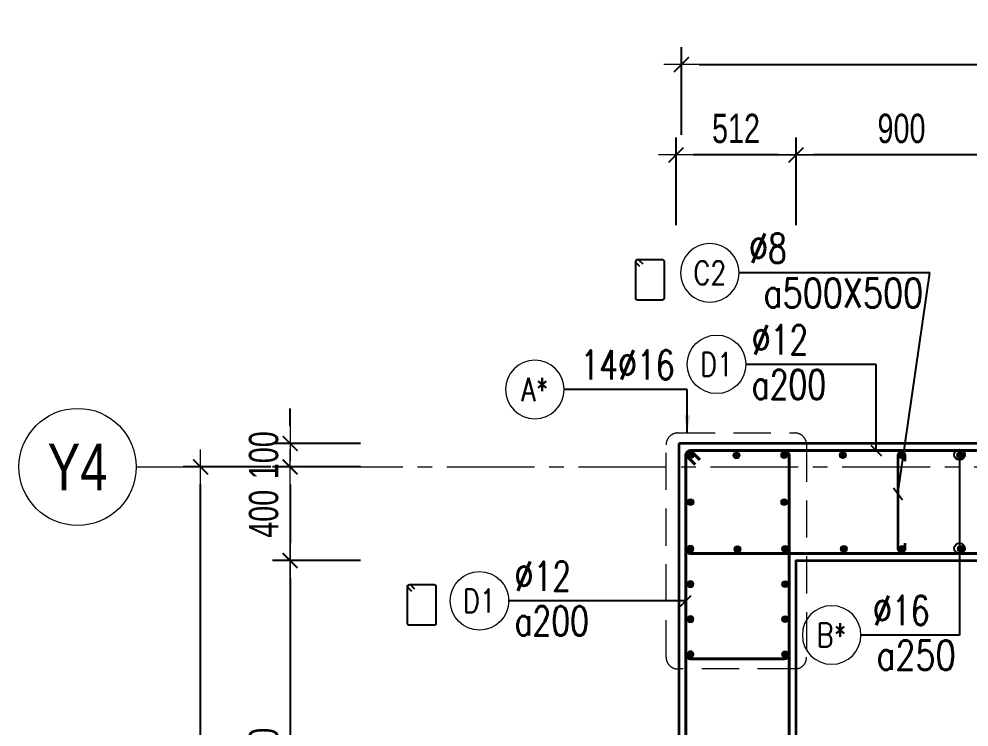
# Model space of a CAD drawing. Header units: millimetres. Extents: x 738475 to 1279438, y -34239 to 156422.
# Drawn here: x 1061456 to 1065510, y 109788 to 112810 of the extents above; entities that cross this region are included whole.
import ezdxf
from ezdxf.enums import TextEntityAlignment as Align

# ---------------------------------------------------------------- set-up
doc = ezdxf.new("R2010")
doc.units = ezdxf.units.MM
doc.header["$MEASUREMENT"] = 0
for name, pattern in [('HIDDEN2', [4.7625, 3.175, -1.5875]), ('HT_Dim Grid$0$CENTER2', [1.125, 0.75, -0.125, 0.125, -0.125]), ('HT_Grid$0$CENTER2', [1.125, 0.75, -0.125, 0.125, -0.125])]:
    doc.linetypes.add(name, pattern=pattern)
doc.layers.get('0').update_dxf_attribs({"lineweight": 20})
doc.layers.get('Defpoints').update_dxf_attribs({"color": 151, "lineweight": 9})
for name, color, linetype, lineweight in [('HT_Dim Grid$0$NDC_S_AXIS', 5, 'HT_Dim Grid$0$CENTER2', 13), ('HT_Dim Grid$0$NDC_S_SYMBOL', 1, 'Continuous', 15), ('HT_Dim Grid$0$NDC_S_TEXT SYMBOL', 7, 'Continuous', 20), ('HT_Grid$0$NDC_S_AXIS', 5, 'HT_Grid$0$CENTER2', 13), ('KC-LEADER', 153, 'Continuous', 18), ('KC-THEP', 6, 'Continuous', 40), ('NDC_S_DIM', 1, 'Continuous', 15), ('NDC_S_HIDDEN', 8, 'HIDDEN2', 13), ('NDC_S_LEADER', 1, 'Continuous', 15), ('NDC_S_REBAR', 4, 'Continuous', 35), ('NDC_S_STIRRUP', 4, 'Continuous', 40), ('NDC_S_VN TEXT', 7, 'Continuous', 20), ('NDC_S_WALL', 6, 'Continuous', 35), ('OF_Core wall_1.2(B1-19F)$0$NDC_S_WALL', 6, 'Continuous', 35)]:
    doc.layers.add(name, color=color, linetype=linetype, lineweight=lineweight)
doc.layers.add('Ligature', color=1, linetype='Continuous')
doc.styles.add('HT_Dim Grid$0$NDC_ANNO', font='', dxfattribs={"width": 0.8})
doc.styles.add('NDC_DIM', font='', dxfattribs={"width": 0.75})
doc.styles.add('NDC_EN TXT', font='romans.shx', dxfattribs={"width": 0.8})
doc.styles.get('HT_Dim Grid$0$NDC_ANNO').set_extended_font_data('Dotum')
doc.styles.get('NDC_DIM').set_extended_font_data('Dotum')
doc.dimstyles.new('NDC_dim_30', dxfattribs={"dimscale": 30, "dimtxt": 2.5, "dimasz": 1.5, "dimexe": 1.5, "dimexo": 2.5, "dimgap": 1, "dimtad": 1, "dimdec": 0, "dimzin": 0, "dimdsep": 46, "dimtxsty": 'NDC_DIM', "dimblk": 'DIMMARK', "dimcen": 0.09, "dimdle": 1.2, "dimclrd": 1, "dimclre": 1, "dimclrt": 3, "dimadec": 0, "dimazin": 0, "dimtfac": 1, "dimtdec": 0, "dimtix": 1, "dimtofl": 0, "dimtmove": 0, "dimatfit": 3, "dimfxl": 6, "dimfxlon": 1, "dimtolj": 1, "dimtzin": 0, "dimarcsym": 0})
doc.dimstyles.new('NDC_dim_50', dxfattribs={"dimscale": 50, "dimtxt": 2.5, "dimasz": 1.5, "dimexe": 1.5, "dimexo": 2.5, "dimgap": 1, "dimtad": 1, "dimdec": 0, "dimzin": 0, "dimdsep": 46, "dimtxsty": 'NDC_DIM', "dimblk": 'DIMMARK', "dimcen": 0.09, "dimdle": 1.2, "dimclrd": 1, "dimclre": 1, "dimclrt": 3, "dimadec": 0, "dimazin": 0, "dimtfac": 1, "dimtdec": 0, "dimtix": 1, "dimtofl": 0, "dimtmove": 0, "dimatfit": 3, "dimfxl": 6, "dimfxlon": 1, "dimtolj": 1, "dimtzin": 0, "dimarcsym": 0})

# ---------------------------------------------------------------- blocks, each defined once
blk = doc.blocks.new('THEP')
at = {"layer": 'KC-LEADER', "color": 6}
blk.add_circle((0, 0), 14, dxfattribs=at)
at = {"layer": 'KC-THEP'}
for p, q in [((-14, 0), (14, 0)), ((9.9, 9.9), (-9.9, -9.9)), ((-9.9, 9.9), (9.9, -9.9)), ((0, 14), (0, -14))]:
    blk.add_line(p, q, dxfattribs=at)
blk = doc.blocks.new('DIMMARK')
at = {"layer": 'NDC_S_DIM', "color": 1}
blk.add_line((-1.5, 0), (1, 0), dxfattribs=at)
at = {"layer": 'NDC_S_DIM', "color": 2, "const_width": 0.1}
blk.add_lwpolyline([(-0.424, -0.424), (0.424, 0.424)], dxfattribs=at)
blk = doc.blocks.new('*U11')
blk.add_circle((-2.5, 0), 2.5)
at = {"layer": 'NDC_S_VN TEXT', "color": 3, "style": 'NDC_EN TXT', "width": 0.75}
for tag, p in [('DK1', (0.5, 0.846)), ('KC1', (0.5, -2.973))]:
    blk.add_attdef(tag, p, '', height=2.5, dxfattribs=at)
at = {"layer": 'NDC_S_VN TEXT', "color": 7, "style": 'NDC_EN TXT', "width": 0.8}
blk.add_attdef('SH2', text='', height=2, dxfattribs=at).set_placement((-2.5, 0), align=Align.MIDDLE)
blk = doc.blocks.new('*U9')
blk.add_circle((2.5, 0), 2.5)
at = {"layer": 'NDC_S_VN TEXT', "color": 3, "style": 'NDC_EN TXT', "width": 0.75}
blk.add_attdef('DK2', text='', height=2.5, dxfattribs=at).set_placement((-0.85, 0.846), align=Align.RIGHT)
at = {"layer": 'NDC_S_VN TEXT', "color": 7, "style": 'NDC_EN TXT', "width": 0.8}
blk.add_attdef('SH3', text='', height=2, dxfattribs=at).set_placement((2.5, 0), align=Align.MIDDLE)
blk = doc.blocks.new('*D1147')
at = {"layer": 'Defpoints', "color": 0, "transparency": 16777216}
for p in [(1062613, 110997.8), (1064271.7, 110997.8), (1064282.8, 110897.8)]:
    blk.add_point(p, dxfattribs=at)
at = {"layer": 'NDC_S_DIM', "color": 1, "lineweight": -2, "transparency": 16777216}
for p, q in [((1062613, 111072.8), (1062613, 111147.8)), ((1062913, 110997.8), (1062538, 110997.8)), ((1062913, 110897.8), (1062538, 110897.8)), ((1062613, 110822.8), (1062613, 110747.8))]:
    blk.add_line(p, q, dxfattribs=at)
at = {"layer": 'NDC_S_DIM', "color": 1, "lineweight": -2, "transparency": 16777216, "xscale": 75, "yscale": 75, "zscale": 75}
for p, rotation in [((1062613, 110997.8), 270), ((1062613, 110897.8), 90)]:
    blk.add_blockref('DIMMARK', p, dxfattribs=dict(at, rotation=rotation))
at = {"layer": 'NDC_S_DIM', "color": 3, "transparency": 16777216, "insert": (1062500.4, 110947.8), "char_height": 125, "attachment_point": 5, "rotation": 90, "style": 'NDC_DIM'}
blk.add_mtext('\\A1;100', dxfattribs=at)
blk = doc.blocks.new('*D1148')
at = {"layer": 'Defpoints', "color": 0, "transparency": 16777216}
for p in [(1062231.1, 110897.8), (1064282.8, 110897.8), (1064271.7, 101897.8)]:
    blk.add_point(p, dxfattribs=at)
at = {"layer": 'NDC_S_DIM', "color": 1, "lineweight": -2, "transparency": 16777216}
for p, q in [((1062531.1, 110897.8), (1062156.1, 110897.8)), ((1062231.1, 101972.8), (1062231.1, 110822.8)), ((1062531.1, 101897.8), (1062156.1, 101897.8))]:
    blk.add_line(p, q, dxfattribs=at)
at = {"layer": 'NDC_S_DIM', "color": 1, "lineweight": -2, "transparency": 16777216, "xscale": 75, "yscale": 75, "zscale": 75}
for p, rotation in [((1062231.1, 110897.8), 90), ((1062231.1, 101897.8), 270)]:
    blk.add_blockref('DIMMARK', p, dxfattribs=dict(at, rotation=rotation))
at = {"layer": 'NDC_S_DIM', "color": 3, "transparency": 16777216, "insert": (1062118.5, 106397.8), "char_height": 125, "attachment_point": 5, "rotation": 90, "style": 'NDC_DIM'}
blk.add_mtext('\\A1;9000', dxfattribs=at)
blk = doc.blocks.new('*D1161')
at = {"layer": 'Defpoints', "color": 0, "transparency": 16777216}
for p in [(1073071.7, 112615.3), (1073071.7, 111712.3), (1064282.8, 110918.1)]:
    blk.add_point(p, dxfattribs=at)
at = {"layer": 'NDC_S_DIM', "color": 1, "lineweight": -2, "transparency": 16777216}
for p, q in [((1064282.8, 112315.3), (1064282.8, 112690.3)), ((1073071.7, 112315.3), (1073071.7, 112690.3)), ((1064357.8, 112615.3), (1072996.7, 112615.3))]:
    blk.add_line(p, q, dxfattribs=at)
at = {"layer": 'NDC_S_DIM', "color": 1, "lineweight": -2, "transparency": 16777216, "xscale": 75, "yscale": 75, "zscale": 75, "rotation": 180}
blk.add_blockref('DIMMARK', (1064282.8, 112615.3), dxfattribs=at)
at = {"layer": 'NDC_S_DIM', "color": 1, "lineweight": -2, "transparency": 16777216, "xscale": 75, "yscale": 75, "zscale": 75}
blk.add_blockref('DIMMARK', (1073071.7, 112615.3), dxfattribs=at)
at = {"layer": 'NDC_S_DIM', "color": 3, "transparency": 16777216, "insert": (1068677.2, 112727.9), "char_height": 125, "attachment_point": 5, "style": 'NDC_DIM'}
blk.add_mtext('\\A1;8789', dxfattribs=at)
blk = doc.blocks.new('*D1164')
at = {"layer": 'Defpoints', "color": 0, "ltscale": 200, "transparency": 16777216}
for p in [(1064771.7, 112229.5), (1065671.7, 110967.8), (1064771.7, 110497.8)]:
    blk.add_point(p, dxfattribs=at)
at = {"layer": 'NDC_S_DIM', "color": 1, "lineweight": -2, "ltscale": 200, "transparency": 16777216}
for p, q in [((1064771.7, 111929.5), (1064771.7, 112304.5)), ((1065671.7, 111929.5), (1065671.7, 112304.5)), ((1065596.7, 112229.5), (1064846.7, 112229.5))]:
    blk.add_line(p, q, dxfattribs=at)
at = {"layer": 'NDC_S_DIM', "color": 1, "lineweight": -2, "ltscale": 200, "transparency": 16777216, "xscale": 75, "yscale": 75, "zscale": 75, "rotation": 180}
blk.add_blockref('DIMMARK', (1064771.7, 112229.5), dxfattribs=at)
at = {"layer": 'NDC_S_DIM', "color": 1, "lineweight": -2, "ltscale": 200, "transparency": 16777216, "xscale": 75, "yscale": 75, "zscale": 75}
blk.add_blockref('DIMMARK', (1065671.7, 112229.5), dxfattribs=at)
at = {"layer": 'NDC_S_DIM', "color": 3, "ltscale": 200, "transparency": 16777216, "insert": (1065221.7, 112342.1), "char_height": 125, "attachment_point": 5, "style": 'NDC_DIM'}
blk.add_mtext('\\A1;900', dxfattribs=at)
blk = doc.blocks.new('*D1165')
at = {"layer": 'Defpoints', "color": 0, "ltscale": 200, "transparency": 16777216}
for p in [(1064259.5, 112229.5), (1064259.5, 110997.8), (1064771.7, 110497.8)]:
    blk.add_point(p, dxfattribs=at)
at = {"layer": 'NDC_S_DIM', "color": 1, "lineweight": -2, "ltscale": 200, "transparency": 16777216}
for p, q in [((1064259.5, 111929.5), (1064259.5, 112304.5)), ((1064771.7, 111929.5), (1064771.7, 112304.5)), ((1064696.7, 112229.5), (1064334.5, 112229.5))]:
    blk.add_line(p, q, dxfattribs=at)
at = {"layer": 'NDC_S_DIM', "color": 1, "lineweight": -2, "ltscale": 200, "transparency": 16777216, "xscale": 75, "yscale": 75, "zscale": 75, "rotation": 180}
blk.add_blockref('DIMMARK', (1064259.5, 112229.5), dxfattribs=at)
at = {"layer": 'NDC_S_DIM', "color": 1, "lineweight": -2, "ltscale": 200, "transparency": 16777216, "xscale": 75, "yscale": 75, "zscale": 75}
blk.add_blockref('DIMMARK', (1064771.7, 112229.5), dxfattribs=at)
at = {"layer": 'NDC_S_DIM', "color": 3, "ltscale": 200, "transparency": 16777216, "insert": (1064515.6, 112342.1), "char_height": 125, "attachment_point": 5, "style": 'NDC_DIM'}
blk.add_mtext('\\A1;512', dxfattribs=at)
blk = doc.blocks.new('*U10')
blk.add_circle((2.5, 0), 2.5)
at = {"layer": 'NDC_S_VN TEXT', "color": 3, "style": 'NDC_EN TXT'}
for tag, width, p in [('DK2', 0.75, (-0.85, 0.846)), ('KC2', 0.8, (-0.85, -2.973))]:
    blk.add_attdef(tag, text='', height=2.5, dxfattribs=dict(at, width=width)).set_placement(p, align=Align.RIGHT)
at = {"layer": 'NDC_S_VN TEXT', "color": 7, "style": 'NDC_EN TXT', "width": 0.8}
blk.add_attdef('SH3', text='', height=2, dxfattribs=at).set_placement((2.5, 0), align=Align.MIDDLE)
blk = doc.blocks.new('*U20')
at = {"layer": 'HT_Dim Grid$0$NDC_S_SYMBOL'}
blk.add_line((5, 0), (9, 0), dxfattribs=at)
blk.add_circle((0, 0), 5, dxfattribs=at)
at = {"layer": 'HT_Dim Grid$0$NDC_S_TEXT SYMBOL', "color": 7, "style": 'HT_Dim Grid$0$NDC_ANNO', "width": 0.8}
blk.add_attdef('GRID', text='', height=4, rotation=270, dxfattribs=at).set_placement((0, 0), align=Align.MIDDLE)
blk = doc.blocks.new('*D1174')
at = {"layer": 'Defpoints', "color": 0, "ltscale": 200, "transparency": 16777216}
for p in [(1064282.8, 110897.8), (1062613, 110497.8), (1064771.7, 110497.8)]:
    blk.add_point(p, dxfattribs=at)
at = {"layer": 'NDC_S_DIM', "color": 1, "lineweight": -2, "ltscale": 200, "transparency": 16777216}
for p, q in [((1062913, 110897.8), (1062538, 110897.8)), ((1062613, 110822.8), (1062613, 110572.8)), ((1062913, 110497.8), (1062538, 110497.8))]:
    blk.add_line(p, q, dxfattribs=at)
at = {"layer": 'NDC_S_DIM', "color": 1, "lineweight": -2, "ltscale": 200, "transparency": 16777216, "xscale": 75, "yscale": 75, "zscale": 75}
for p, rotation in [((1062613, 110897.8), 90), ((1062613, 110497.8), 270)]:
    blk.add_blockref('DIMMARK', p, dxfattribs=dict(at, rotation=rotation))
at = {"layer": 'NDC_S_DIM', "color": 3, "ltscale": 200, "transparency": 16777216, "insert": (1062500.4, 110697.8), "char_height": 125, "attachment_point": 5, "rotation": 90, "style": 'NDC_DIM'}
blk.add_mtext('\\A1;400', dxfattribs=at)
blk = doc.blocks.new('*D1175')
at = {"layer": 'Defpoints', "color": 0, "ltscale": 200, "transparency": 16777216}
for p in [(1064771.7, 110497.8), (1062613, 108797.8), (1064771.7, 108797.8)]:
    blk.add_point(p, dxfattribs=at)
at = {"layer": 'NDC_S_DIM', "color": 1, "lineweight": -2, "ltscale": 200, "transparency": 16777216}
for p, q in [((1062913, 110497.8), (1062538, 110497.8)), ((1062613, 110422.8), (1062613, 108872.8)), ((1062913, 108797.8), (1062538, 108797.8))]:
    blk.add_line(p, q, dxfattribs=at)
at = {"layer": 'NDC_S_DIM', "color": 1, "lineweight": -2, "ltscale": 200, "transparency": 16777216, "xscale": 75, "yscale": 75, "zscale": 75}
for p, rotation in [((1062613, 110497.8), 90), ((1062613, 108797.8), 270)]:
    blk.add_blockref('DIMMARK', p, dxfattribs=dict(at, rotation=rotation))
at = {"layer": 'NDC_S_DIM', "color": 3, "ltscale": 200, "transparency": 16777216, "insert": (1062500.4, 109647.8), "char_height": 125, "attachment_point": 5, "rotation": 90, "style": 'NDC_DIM'}
blk.add_mtext('\\A1;1700', dxfattribs=at)

msp = doc.modelspace()

# ---------------------------------------------------------------- linework, layer by layer
at = {"layer": 'HT_Grid$0$NDC_S_AXIS', "ltscale": 500}
msp.add_line((1062156.128, 110897.806), (1078402.583, 110897.806), dxfattribs=at)
at = {"layer": 'Ligature'}
for points in [[(1064105.867, 111753.369), (1064089.901, 111769.335, -0.66817864), (1064095.675, 111783.273), (1064200.304, 111783.273, -0.41421356), (1064208.469, 111775.109), (1064208.468, 111618.001, -0.41421356), (1064200.304, 111609.836), (1064095.675, 111609.836, -0.41421356), (1064087.51, 111618.001), (1064087.51, 111775.109, -0.66817864), (1064101.448, 111780.882), (1064117.414, 111764.916)], [(1063132.777, 110365.511), (1063116.812, 110381.477, -0.66817864), (1063122.585, 110395.415), (1063227.214, 110395.415, -0.41421356), (1063235.379, 110387.251), (1063235.379, 110230.143, -0.41421356), (1063227.214, 110221.978), (1063122.585, 110221.978, -0.41421356), (1063114.42, 110230.143), (1063114.42, 110387.251, -0.66817864), (1063128.358, 110393.024), (1063144.324, 110377.058)]]:
    msp.add_lwpolyline(points, format="xyb", dxfattribs=at)
at = {"layer": 'NDC_S_HIDDEN', "ltscale": 50}
msp.add_lwpolyline([(1064267.363, 111042.728), (1064766.612, 111042.728, -0.41421356), (1064816.612, 110992.728), (1064816.612, 110085.268, -0.41421356), (1064766.612, 110035.268), (1064267.363, 110035.268, -0.41421356), (1064217.363, 110085.268), (1064217.363, 110992.728, -0.41421356)], format="xyb", close=True, dxfattribs=at)
at = {"layer": 'NDC_S_REBAR'}
msp.add_lwpolyline([(1065236.673, 110922.806), (1065236.673, 110947.806, 1), (1065206.673, 110947.806), (1065206.673, 110547.806, 1), (1065236.673, 110547.806), (1065236.673, 110572.806)], format="xyb", dxfattribs=at)
at = {"layer": 'NDC_S_STIRRUP'}
for points in [[(1064341.673, 110907.806), (1064301.673, 110947.806, -0.41421356), (1064321.673, 110967.806), (1064721.673, 110967.806, -0.41421356), (1064741.673, 110947.806), (1064741.673, 110097.99, -0.41421356), (1064721.673, 110077.99), (1064321.673, 110077.99, -0.41421356), (1064301.673, 110097.99), (1064301.673, 110947.806, -0.41421356), (1064321.673, 110967.806), (1064361.673, 110927.806)], [(1064341.673, 110907.806), (1064301.673, 110947.806, -0.41421356), (1064321.673, 110967.806), (1064721.673, 110967.806, -0.41421356), (1064741.673, 110947.806), (1064741.673, 101847.806, -0.41421356), (1064721.673, 101827.806), (1064321.673, 101827.806, -0.41421356), (1064301.673, 101847.806), (1064301.673, 110947.806, -0.41421356), (1064321.673, 110967.806), (1064361.673, 110927.806)], [(1064361.673, 110927.806), (1064321.673, 110967.806, 0.41421356), (1064301.673, 110947.806), (1064301.673, 110547.806, 0.41421356), (1064321.673, 110527.806), (1065621.673, 110527.806, 0.41421356), (1065641.673, 110547.806), (1065641.673, 110947.806, 0.41421356), (1065621.673, 110967.806), (1064321.673, 110967.806, 0.41421356), (1064301.673, 110947.806), (1064341.673, 110907.806)]]:
    msp.add_lwpolyline(points, format="xyb", dxfattribs=at)
at = {"layer": 'NDC_S_WALL'}
msp.add_lwpolyline([(1064271.673, 110997.806), (1064271.673, 101797.806), (1067771.673, 101797.806), (1067771.673, 102297.806), (1067771.673, 102297.806), (1067771.673, 103747.806), (1067471.673, 103747.806), (1067471.673, 103097.806), (1064771.673, 103097.806), (1064771.673, 108497.806), (1067471.673, 108497.806), (1067471.673, 107847.806), (1067771.673, 107847.806), (1067771.673, 108497.806), (1068971.673, 108497.806), (1068971.673, 110997.806), (1066474.013, 110997.806), (1066474.013, 110497.806), (1068671.673, 110497.806), (1068671.673, 108797.806), (1064771.673, 108797.806), (1064771.673, 110497.806), (1065671.673, 110497.806), (1065671.673, 110997.806)], close=True, dxfattribs=at)

# ---------------------------------------------------------------- block references
at = {"layer": 'HT_Dim Grid$0$NDC_S_AXIS'}
ref = msp.add_blockref('*U20', (1061706.128, 110897.806), dxfattribs=dict(at, xscale=50, yscale=50, zscale=150))
ref.add_attrib('GRID', 'Y4', dxfattribs={"layer": 'HT_Dim Grid$0$NDC_S_TEXT SYMBOL', "color": 7, "height": 200, "style": 'HT_Dim Grid$0$NDC_ANNO', "width": 0.8}).set_placement((1061706.128, 110897.806), align=Align.MIDDLE)
at = {"layer": 'KC-THEP'}
for p, rotation in [((1064321.673, 110947.806), 9.668564436380946), ((1064518.052, 110947.19), 9.66856443638095), ((1064721.673, 110947.806), 9.66856443638095), ((1064971.673, 110947.806), 9.66856443638095), ((1065221.673, 110947.806), 9.66856443638095), ((1065471.673, 110947.806), 9.66856443638095), ((1064321.673, 110747.806), 9.668564436380946), ((1064721.673, 110747.806), 9.66856443638095), ((1064521.564, 110547.19), 9.66856443638095), ((1064725.185, 110547.806), 9.66856443638095), ((1064975.185, 110547.806), 9.66856443638095), ((1065225.185, 110547.806), 9.66856443638095), ((1065475.185, 110547.806), 9.66856443638095), ((1064725.185, 110397.806), 9.66856443638095), ((1064725.185, 110247.806), 9.66856443638095), ((1064725.185, 110097.806), 9.66856443638095)]:
    msp.add_blockref('THEP', p, dxfattribs=dict(at, rotation=rotation))
at = {"layer": 'KC-THEP', "xscale": -1, "rotation": 170.331435563619}
for p in [(1064321.673, 110547.806), (1064321.673, 110397.806), (1064321.673, 110247.806), (1064321.673, 110097.806)]:
    msp.add_blockref('THEP', p, dxfattribs=at)
at = {"layer": 'NDC_S_VN TEXT'}
ref = msp.add_blockref('*U10', (1064529.044, 111726.392), dxfattribs=dict(at, xscale=-50, yscale=50, zscale=50))
ref.add_attrib('SH3', 'C2', dxfattribs={"color": 7, "height": 100, "style": 'NDC_EN TXT', "width": 0.8}).set_placement((1064404.044, 111726.392), align=Align.MIDDLE)
ref.add_attrib('DK2', '%%c8', dxfattribs={"color": 3, "height": 125, "style": 'NDC_EN TXT', "width": 0.75}).set_placement((1064732.258, 111768.667), align=Align.RIGHT)
ref.add_attrib('KC2', 'a500X500', dxfattribs={"color": 3, "height": 125, "style": 'NDC_EN TXT', "width": 0.8}).set_placement((1065314.401, 111577.765), align=Align.RIGHT)
at = {"layer": 'NDC_S_VN TEXT', "xscale": 50, "yscale": 50, "zscale": 50}
for p in [(1064557.788, 111335.761), (1063545.702, 110326.512)]:
    msp.add_blockref('*U11', p, dxfattribs=at).add_auto_attribs({'SH2': 'D1', 'DK1': '%%C12', 'KC1': 'a200'})
at = {"layer": 'NDC_S_VN TEXT'}
ref = msp.add_blockref('*U9', (1063782.379, 111228.392), dxfattribs=dict(at, xscale=-50, yscale=50, zscale=50))
ref.add_attrib('SH3', 'A*', dxfattribs={"color": 7, "height": 100, "style": 'NDC_EN TXT', "width": 0.8}).set_placement((1063657.379, 111228.392), align=Align.MIDDLE)
ref.add_attrib('DK2', '14%%C16', dxfattribs={"color": 3, "height": 125, "style": 'NDC_EN TXT', "width": 0.75}).set_placement((1064253.45, 111270.667), align=Align.RIGHT)
ref = msp.add_blockref('*U10', (1065048.64, 110180.28), dxfattribs=dict(at, xscale=-50, yscale=50, zscale=50))
ref.add_attrib('SH3', 'B*', dxfattribs={"color": 7, "height": 100, "style": 'NDC_EN TXT', "width": 0.8}).set_placement((1064923.64, 110180.28), align=Align.MIDDLE)
ref.add_attrib('DK2', '%%C16', dxfattribs={"color": 3, "height": 125, "style": 'NDC_EN TXT', "width": 0.75}).set_placement((1065341.14, 110222.555), align=Align.RIGHT)
ref.add_attrib('KC2', 'a250', dxfattribs={"color": 3, "height": 125, "style": 'NDC_EN TXT', "width": 0.8}).set_placement((1065453.045, 110031.652), align=Align.RIGHT)

# ---------------------------------------------------------------- dimensions: what is measured, and where the dimension line sits
at = {"layer": 'NDC_S_DIM'}
dim = msp.add_linear_dim(base=(1073071.673, 112615.349), p1=(1064282.762, 110918.078), p2=(1073071.673, 111712.291), dimstyle='NDC_dim_50', dxfattribs=at)
dim.commit()
dim.dimension.update_dxf_attribs({"geometry": '*D1161', "text_midpoint": (1068677.217, 112727.934)})
at = {"layer": 'NDC_S_DIM', "ltscale": 200}
for base, p1, p2, picture, middle in [((1064259.496, 112229.481), (1064771.673, 110497.806), (1064259.496, 110997.806), '*D1165', (1064515.584, 112342.066)), ((1064771.673, 112229.481), (1065671.673, 110967.806), (1064771.673, 110497.806), '*D1164', (1065221.673, 112342.066))]:
    dim = msp.add_linear_dim(base=base, p1=p1, p2=p2, dimstyle='NDC_dim_50', override={"dimtmove": 1}, dxfattribs=at)
    dim.commit()
    dim.dimension.update_dxf_attribs({"geometry": picture, "text_midpoint": middle})
at = {"layer": 'NDC_S_DIM'}
for base, p1, p2, picture, middle in [((1062613.021, 110997.806), (1064282.762, 110897.806), (1064271.673, 110997.806), '*D1147', (1062500.436, 110947.806)), ((1062231.128, 110897.806), (1064271.673, 101897.806), (1064282.762, 110897.806), '*D1148', (1062118.544, 106397.806))]:
    dim = msp.add_linear_dim(base=base, p1=p1, p2=p2, angle=90, dimstyle='NDC_dim_50', dxfattribs=at)
    dim.commit()
    dim.dimension.update_dxf_attribs({"geometry": picture, "text_midpoint": middle})
at = {"layer": 'NDC_S_DIM', "ltscale": 200}
for base, p1, p2, picture, middle in [((1062613.021, 110497.806), (1064282.762, 110897.806), (1064771.673, 110497.806), '*D1174', (1062500.436, 110697.806)), ((1062613.021, 108797.806), (1064771.673, 110497.806), (1064771.673, 108797.806), '*D1175', (1062500.436, 109647.806))]:
    dim = msp.add_linear_dim(base=base, p1=p1, p2=p2, angle=90, dimstyle='NDC_dim_50', override={"dimtmove": 1}, dxfattribs=at)
    dim.commit()
    dim.dimension.update_dxf_attribs({"geometry": picture, "text_midpoint": middle})

# ---------------------------------------------------------------- leaders
at = {"layer": 'NDC_S_LEADER'}
for points, override in [([(1065206.673, 110782.475), (1065341.94, 111726.391), (1064529.044, 111726.391)], {"dimtad": 0, "dimldrblk": 'Oblique'}), ([(1065113.415, 110967.806), (1065113.415, 111335.761), (1064555.713, 111335.761)], {"dimtad": 0, "dimldrblk": 'Oblique'}), ([(1065469.251, 110949.992), (1065469.251, 110180.098), (1065048.64, 110180.098)], {"dimgap": 1, "dimtad": 0, "dimldrblk": 'Origin'}), ([(1065469.251, 110549.992), (1065469.251, 110180.098), (1065048.64, 110180.098)], {"dimgap": 1, "dimtad": 0, "dimldrblk": 'Origin'}), ([(1064301.673, 110326.512), (1063543.627, 110326.512)], {"dimtad": 0, "dimldrblk": 'Oblique'})]:
    msp.add_leader(points, dimstyle='NDC_dim_30', override=override, dxfattribs=at)
at = {"layer": 'OF_Core wall_1.2(B1-19F)$0$NDC_S_WALL', "ltscale": 200}
msp.add_leader([(1064307.627, 111042.728), (1064307.627, 111228.392), (1063782.379, 111228.392)], dimstyle='NDC_dim_50', override={"dimgap": 1, "dimtad": 0}, dxfattribs=at)

doc.saveas('drawing.dxf')
